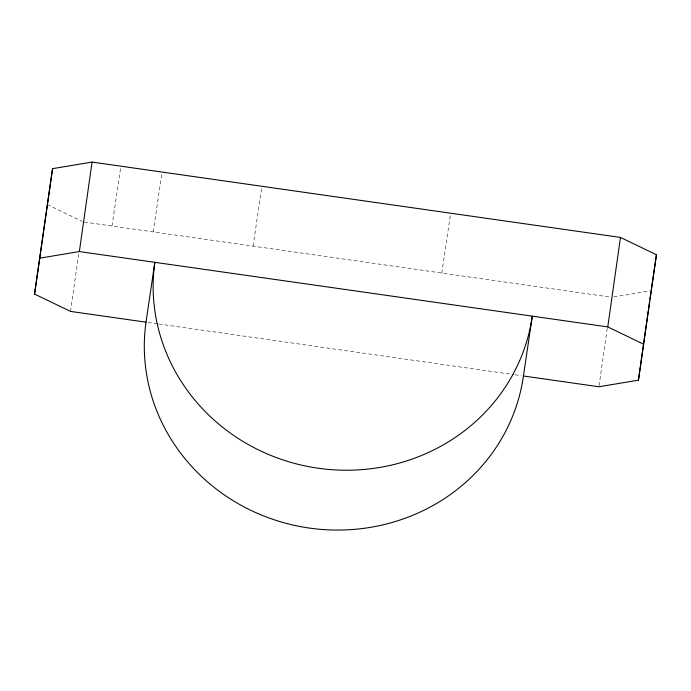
<?xml version="1.0" encoding="UTF-8"?>
<svg xmlns="http://www.w3.org/2000/svg" width="691" height="691" viewBox="0 0 691 691"><rect width="100%" height="100%" fill="white"/><g stroke="black" fill="none" stroke-linecap="round" stroke-linejoin="round"><path stroke-width="0.52" stroke-dasharray="3.46 2.59" d="M70.525 311.408L78.852 252.811M599.08 385.69L607.251 328.156M112.028 226.017L120.865 166.186M153.212 231.891L162.048 172.059M253.079 246.134L261.759 187.347M441.791 273.049L450.472 214.253M613.72 296.914L651.147 290.678M84.302 222.07L610.568 297.113M148.142 322.472L157.738 323.837M158.809 323.993L513.845 374.617M514.916 374.772L521.308 375.688M47.264 204.562L82.264 221.448"/><path stroke-width="1.04" d="M34.55 294.055L52.559 168.664L92.076 162.074L620.475 237.428L656.45 254.772L638.441 380.171L598.924 386.753L523.441 375.99A190.621 180.774 8.4 0 1 309.309 528.054A190.621 180.774 8.4 0 1 146.008 322.17L70.525 311.408L34.55 294.055L52.559 168.664M39.853 258.149L79.361 251.567L92.076 162.074M643.736 344.265L607.76 326.912L620.475 237.428M638.441 380.171L648.27 310.915M648.573 308.791L649.635 301.328M649.937 299.203L651 291.74M146.008 322.17L154.844 262.33A190.621 180.774 8.4 0 0 318.145 468.222A190.621 180.774 8.4 0 0 532.277 316.15L523.441 375.99M651.302 289.624L656.45 254.772M79.361 251.567L607.76 326.912"/></g></svg>
